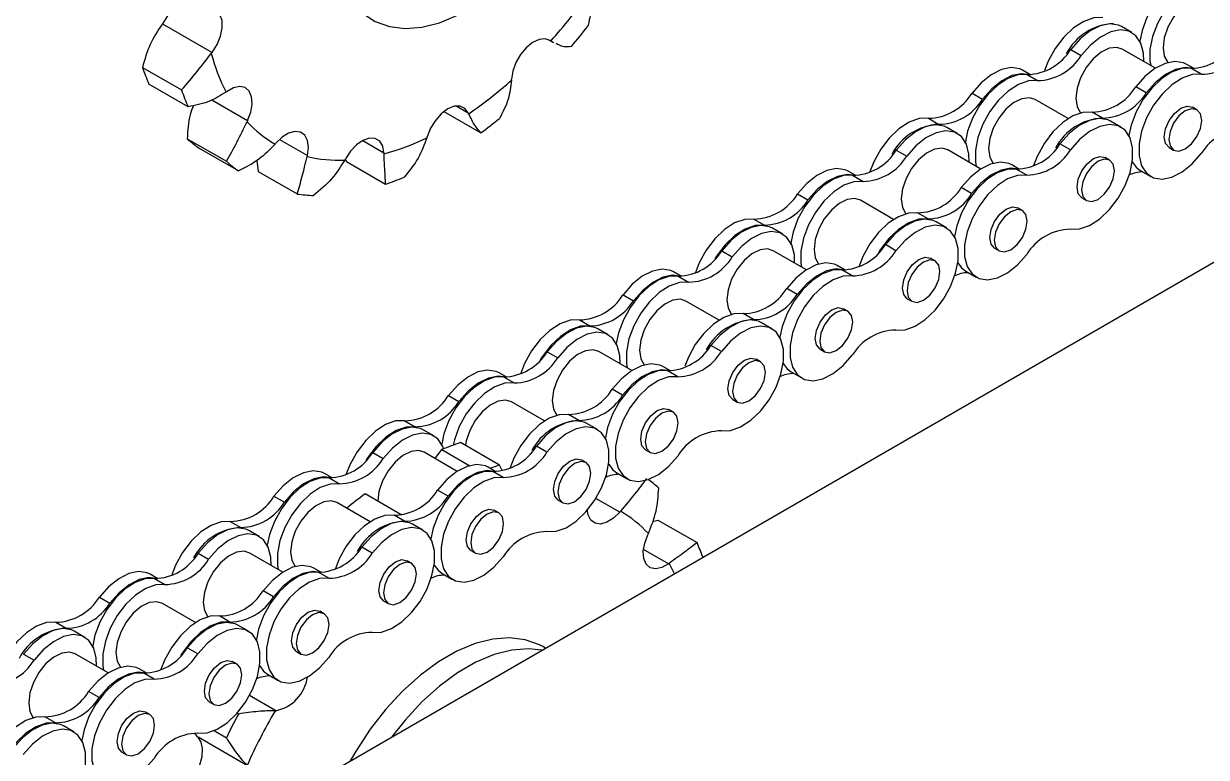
# Model space of a CAD drawing. Header units: metres. Extents: x 0 to 21025, y 0 to 14850.
# Drawn here: x 13553.5 to 13675.2, y 5076.7 to 5152.2 of the extents above; entities that cross this region are included whole.
import ezdxf

# ---------------------------------------------------------------- set-up
doc = ezdxf.new("R2010")
doc.units = ezdxf.units.M
doc.header["$LTSCALE"] = 25
doc.layers.add('SL4', color=4, linetype='Continuous')

msp = doc.modelspace()

# ---------------------------------------------------------------- linework, layer by layer
at = {"layer": 'SL4'}
for p, q in [((13253.258, 4883.619), (14190.156, 5424.48)), ((13567.79, 5152.176), (13572.888, 5149.233)), ((13667.54, 5151.27), (13666.466, 5151.891)), ((13607.434, 5150.57), (13608.013, 5150.236)), ((13607.541, 5150.526), (13607.682, 5150.444)), ((13607.995, 5150.283), (13607.744, 5150.402)), ((13661.261, 5149.547), (13662.336, 5148.927)), ((13669.967, 5147.606), (13666.56, 5149.573)), ((13565.729, 5147.688), (13569.75, 5145.367)), ((13657.103, 5146.927), (13656.303, 5147.389)), ((13673.947, 5147.572), (13673.148, 5148.033)), ((13674.69, 5146.979), (13673.615, 5147.6)), ((13656.771, 5146.955), (13657.845, 5146.335)), ((13570.413, 5143.646), (13566.392, 5145.967)), ((13651.098, 5145.046), (13652.173, 5144.425)), ((13669.018, 5145.069), (13667.943, 5145.69)), ((13572.847, 5144.351), (13576.549, 5142.214)), ((13598.019, 5143.72), (13599.259, 5143.005)), ((13660.987, 5142.422), (13657.58, 5144.389)), ((13674.24, 5143.336), (13673.775, 5143.605)), ((13596.746, 5143.147), (13600.55, 5140.951)), ((13646.608, 5142.454), (13647.683, 5141.833)), ((13664.528, 5142.477), (13663.453, 5143.098)), ((13649.58, 5140.902), (13648.505, 5141.522)), ((13666.425, 5141.546), (13665.35, 5142.166)), ((13570.338, 5140.352), (13574.359, 5138.031)), ((13579.82, 5140.284), (13582.693, 5138.626)), ((13588.392, 5140.163), (13590.58, 5138.9)), ((13575.606, 5137.035), (13571.585, 5139.356)), ((13643.3, 5139.179), (13644.375, 5138.559)), ((13652.007, 5137.238), (13648.6, 5139.204)), ((13661.22, 5139.203), (13660.145, 5139.823)), ((13671.376, 5139.451), (13671.842, 5139.182)), ((13577.486, 5138.125), (13577.631, 5136.988)), ((13586.6, 5138.269), (13586.727, 5138.002)), ((13586.727, 5138.002), (13590.748, 5135.681)), ((13655.987, 5137.203), (13655.187, 5137.665)), ((13665.26, 5138.152), (13664.794, 5138.421)), ((13577.631, 5136.988), (13581.652, 5134.667)), ((13639.142, 5136.559), (13638.343, 5137.021)), ((13638.81, 5136.587), (13639.885, 5135.967)), ((13656.73, 5136.611), (13655.655, 5137.231)), ((13668.41, 5137.097), (13669.485, 5136.476)), ((13651.057, 5134.701), (13649.982, 5135.322)), ((13633.138, 5134.677), (13634.213, 5134.057)), ((13643.027, 5132.053), (13639.62, 5134.02)), ((13662.396, 5134.266), (13662.862, 5133.998)), ((13646.567, 5132.109), (13645.492, 5132.729)), ((13656.28, 5132.968), (13655.814, 5133.237)), ((13628.648, 5132.085), (13629.722, 5131.465)), ((13648.464, 5131.178), (13647.389, 5131.798)), ((13631.619, 5130.533), (13630.545, 5131.154)), ((13643.259, 5128.834), (13642.184, 5129.455)), ((13653.416, 5129.082), (13653.881, 5128.813)), ((13625.34, 5128.811), (13626.415, 5128.19)), ((13634.046, 5126.869), (13630.639, 5128.836)), ((13647.3, 5127.784), (13646.834, 5128.052)), ((13621.182, 5126.191), (13620.382, 5126.652)), ((13638.026, 5126.835), (13637.227, 5127.296)), ((13638.769, 5126.242), (13637.694, 5126.863)), ((13650.45, 5126.728), (13651.525, 5126.108)), ((13620.85, 5126.219), (13621.924, 5125.598)), ((13615.177, 5124.309), (13616.252, 5123.689)), ((13633.097, 5124.333), (13632.022, 5124.953)), ((13625.066, 5121.685), (13621.659, 5123.652)), ((13638.319, 5122.599), (13637.854, 5122.868)), ((13644.436, 5123.898), (13644.901, 5123.629)), ((13610.687, 5121.717), (13611.762, 5121.096)), ((13628.607, 5121.741), (13627.532, 5122.361)), ((13613.659, 5120.165), (13612.584, 5120.786)), ((13630.504, 5120.809), (13629.429, 5121.43)), ((13607.379, 5118.442), (13608.454, 5117.822)), ((13616.086, 5116.501), (13612.679, 5118.468)), ((13625.299, 5118.466), (13624.224, 5119.087)), ((13635.455, 5118.714), (13635.921, 5118.445)), ((13620.066, 5116.466), (13619.266, 5116.928)), ((13629.339, 5117.415), (13628.873, 5117.684)), ((13603.221, 5115.822), (13602.422, 5116.284)), ((13602.889, 5115.85), (13603.964, 5115.23)), ((13620.809, 5115.874), (13619.734, 5116.494)), ((13632.489, 5116.36), (13633.564, 5115.739)), ((13615.136, 5113.964), (13614.061, 5114.585)), ((13597.217, 5113.941), (13598.292, 5113.32)), ((13607.106, 5111.317), (13603.699, 5113.283)), ((13626.475, 5113.53), (13626.941, 5113.261)), ((13610.646, 5111.372), (13609.571, 5111.993)), ((13620.359, 5112.231), (13619.893, 5112.5)), ((13592.727, 5111.349), (13593.801, 5110.728)), ((13612.543, 5110.441), (13611.468, 5111.061)), ((13595.698, 5109.797), (13594.624, 5110.417)), ((13595.849, 5107.446), (13596.53, 5108.378)), ((13596.53, 5108.378), (13599.402, 5106.72)), ((13602.461, 5106.771), (13598.44, 5109.092)), ((13607.338, 5108.098), (13606.263, 5108.718)), ((13617.495, 5108.345), (13617.96, 5108.077)), ((13589.419, 5108.074), (13590.494, 5107.454)), ((13598.125, 5106.132), (13594.718, 5108.099)), ((13611.379, 5107.047), (13610.913, 5107.316)), ((13585.261, 5105.454), (13584.461, 5105.915)), ((13602.105, 5106.098), (13601.306, 5106.56)), ((13602.848, 5105.506), (13601.773, 5106.126)), ((13602.73, 5106.21), (13602.461, 5106.771)), ((13614.529, 5105.991), (13615.604, 5105.371)), ((13584.929, 5105.482), (13586.003, 5104.861)), ((13579.256, 5103.572), (13580.331, 5102.952)), ((13592.43, 5101.632), (13588.637, 5103.822)), ((13597.176, 5103.596), (13596.101, 5104.216)), ((13589.145, 5100.948), (13585.738, 5102.915)), ((13608.515, 5103.161), (13608.98, 5102.892)), ((13614.834, 5101.935), (13612.389, 5103.346)), ((13574.766, 5100.98), (13575.841, 5100.36)), ((13592.686, 5101.004), (13591.611, 5101.624)), ((13602.398, 5101.863), (13601.933, 5102.132)), ((13618.221, 5100.989), (13618.775, 5101.127)), ((13618.775, 5101.127), (13622.796, 5098.806)), ((13577.738, 5099.428), (13576.663, 5100.049)), ((13594.583, 5100.072), (13593.508, 5100.693)), ((13571.458, 5097.706), (13572.533, 5097.085)), ((13580.165, 5095.764), (13576.758, 5097.731)), ((13589.378, 5097.729), (13588.303, 5098.35)), ((13599.534, 5097.977), (13600, 5097.708)), ((13619.853, 5096.605), (13617.284, 5098.088)), ((13584.145, 5095.73), (13583.345, 5096.191)), ((13593.418, 5096.679), (13592.952, 5096.947)), ((13567.3, 5095.085), (13566.501, 5095.547)), ((13566.968, 5095.114), (13568.043, 5094.493)), ((13584.888, 5095.137), (13583.813, 5095.758)), ((13596.568, 5095.623), (13597.643, 5095.003)), ((13579.215, 5093.228), (13578.14, 5093.848)), ((13561.296, 5093.204), (13562.37, 5092.583)), ((13571.185, 5090.58), (13567.778, 5092.547)), ((13590.554, 5092.793), (13591.02, 5092.524)), ((13574.725, 5090.636), (13573.65, 5091.256)), ((13584.438, 5091.494), (13583.972, 5091.763)), ((13556.806, 5090.612), (13557.88, 5089.991)), ((13576.622, 5089.704), (13575.547, 5090.325)), ((13559.777, 5089.06), (13558.703, 5089.68)), ((13571.417, 5087.361), (13570.342, 5087.981)), ((13581.574, 5087.609), (13582.039, 5087.34)), ((13607.192, 5087.941), (13606.914, 5088.101)), ((13553.498, 5087.337), (13554.573, 5086.717)), ((13562.204, 5085.396), (13558.797, 5087.362)), ((13575.458, 5086.31), (13574.992, 5086.579)), ((13566.184, 5085.361), (13565.385, 5085.823)), ((13566.927, 5084.769), (13565.852, 5085.389)), ((13578.608, 5085.255), (13579.683, 5084.634)), ((13561.255, 5082.859), (13560.18, 5083.48)), ((13579.452, 5081.508), (13576.739, 5083.075)), ((13572.594, 5082.425), (13573.059, 5082.156)), ((13556.765, 5080.267), (13555.69, 5080.888)), ((13566.477, 5081.126), (13566.012, 5081.395)), ((13575.606, 5081.173), (13575.464, 5081.254)), ((13558.662, 5079.336), (13557.587, 5079.956)), ((13571.395, 5078.833), (13571.142, 5079.177)), ((13573.102, 5079.463), (13574.359, 5078.737)), ((13576.549, 5075.838), (13571.45, 5078.781)), ((13563.613, 5077.24), (13564.079, 5076.972))]:
    msp.add_line(p, q, dxfattribs=at)
at = {"layer": 'SL4', "flags": 128}
for points in [[(13585.282, 5161.546), (13585.411, 5159.447), (13585.795, 5157.536), (13586.426, 5155.848), (13587.294, 5154.415), (13588.382, 5153.264), (13589.669, 5152.415), (13591.132, 5151.885), (13592.744, 5151.684), (13594.474, 5151.815), (13596.29, 5152.276), (13598.159, 5153.058), (13600.045, 5154.147), (13601.913, 5155.522), (13603.73, 5157.158), (13605.46, 5159.025), (13606.782, 5160.691)], [(13674.731, 5157.324), (13673.782, 5157.292), (13672.751, 5156.925), (13671.703, 5156.245), (13670.705, 5155.294), (13669.819, 5154.133), (13669.1, 5152.835), (13668.594, 5151.481), (13668.362, 5150.399)], [(13675.806, 5156.703), (13674.856, 5156.672), (13673.826, 5156.304), (13672.778, 5155.624), (13671.78, 5154.674), (13670.893, 5153.513), (13670.175, 5152.215), (13669.669, 5150.861), (13669.408, 5149.536), (13669.408, 5148.324), (13669.482, 5147.886)], [(13675.541, 5154.757), (13674.961, 5154.936), (13674.184, 5154.839), (13673.352, 5154.431), (13672.538, 5153.747), (13671.815, 5152.848), (13671.247, 5151.813), (13670.885, 5150.736), (13670.761, 5149.711)], [(13568.549, 5153.536), (13568.298, 5152.978), (13567.79, 5152.176)], [(13572.888, 5149.233), (13573.396, 5150.035), (13573.754, 5150.898), (13573.932, 5151.749), (13573.913, 5152.514), (13573.701, 5153.128), (13573.312, 5153.537), (13572.781, 5153.706), (13572.154, 5153.621)], [(13664.569, 5152.822), (13663.619, 5152.791), (13662.588, 5152.423), (13661.541, 5151.743), (13660.542, 5150.792), (13659.656, 5149.632), (13658.937, 5148.333), (13658.551, 5147.363)], [(13666.466, 5151.891), (13666.173, 5152.029), (13665.287, 5152.166), (13664.289, 5151.964), (13663.241, 5151.435), (13662.21, 5150.612), (13661.261, 5149.547)], [(13668.761, 5148.302), (13668.734, 5149.147), (13668.473, 5150.17), (13667.967, 5150.94), (13667.248, 5151.408), (13666.362, 5151.546), (13665.363, 5151.344), (13664.316, 5150.815), (13663.285, 5149.992), (13662.336, 5148.927)], [(13607.682, 5150.444), (13607.16, 5150.632), (13606.538, 5150.566), (13605.869, 5150.251), (13605.211, 5149.716), (13604.62, 5149.005), (13604.147, 5148.181), (13603.834, 5147.313), (13603.706, 5146.478)], [(13666.56, 5149.573), (13665.981, 5149.752), (13665.204, 5149.655), (13664.371, 5149.247), (13663.558, 5148.563), (13662.835, 5147.663), (13662.267, 5146.629), (13661.905, 5145.552), (13661.78, 5144.527)], [(13670.761, 5149.711), (13670.885, 5148.83), (13671.23, 5148.19)], [(13656.303, 5147.389), (13656.011, 5147.527), (13655.124, 5147.665), (13654.126, 5147.463), (13653.079, 5146.933), (13652.048, 5146.111), (13651.098, 5145.046)], [(13673.615, 5147.6), (13672.666, 5147.568), (13671.635, 5147.201), (13670.587, 5146.52), (13669.589, 5145.57), (13668.703, 5144.409), (13667.984, 5143.111), (13667.478, 5141.757), (13667.247, 5140.675)], [(13673.148, 5148.033), (13672.855, 5148.171), (13671.969, 5148.309), (13670.971, 5148.107), (13669.923, 5147.578), (13668.892, 5146.755), (13667.943, 5145.69)], [(13673.865, 5147.574), (13673.044, 5147.688), (13672.046, 5147.486), (13670.998, 5146.957), (13669.967, 5146.134), (13669.018, 5145.069)], [(13656.771, 5146.955), (13655.821, 5146.924), (13654.79, 5146.556), (13653.743, 5145.876), (13652.744, 5144.926), (13651.858, 5143.765), (13651.139, 5142.467), (13650.634, 5141.113), (13650.379, 5139.851)], [(13657.845, 5146.335), (13656.896, 5146.303), (13655.865, 5145.936), (13654.818, 5145.256), (13653.819, 5144.305), (13652.933, 5143.144), (13652.214, 5141.846), (13651.708, 5140.492), (13651.447, 5139.167), (13651.447, 5137.955), (13651.521, 5137.518)], [(13657.021, 5146.93), (13656.199, 5147.044), (13655.201, 5146.842), (13654.153, 5146.313), (13653.122, 5145.49), (13652.173, 5144.425)], [(13674.69, 5146.979), (13673.741, 5146.948), (13672.71, 5146.58), (13671.662, 5145.9), (13670.664, 5144.949), (13669.778, 5143.789), (13669.059, 5142.49), (13668.553, 5141.136), (13668.292, 5139.812), (13668.292, 5138.6), (13668.553, 5137.576), (13669.059, 5136.806), (13669.778, 5136.338), (13670.664, 5136.2), (13671.662, 5136.403), (13672.71, 5136.932), (13673.741, 5137.754), (13674.69, 5138.819)], [(13576.549, 5142.214), (13576.875, 5143.081), (13577.017, 5143.921), (13576.962, 5144.663), (13576.715, 5145.242), (13576.297, 5145.609), (13575.745, 5145.731), (13575.105, 5145.6), (13574.433, 5145.224)], [(13599.259, 5143.005), (13598.913, 5143.471), (13598.415, 5143.704), (13597.808, 5143.686), (13597.143, 5143.416), (13596.478, 5142.918), (13595.871, 5142.236), (13595.373, 5141.427), (13595.028, 5140.562)], [(13657.58, 5144.389), (13657, 5144.568), (13656.223, 5144.471), (13655.391, 5144.063), (13654.577, 5143.378), (13653.854, 5142.479), (13653.287, 5141.445), (13652.925, 5140.367), (13652.8, 5139.342)], [(13661.78, 5144.527), (13661.905, 5143.645), (13662.25, 5143.005)], [(13670.88, 5140.549), (13671.009, 5141.373), (13671.376, 5142.22), (13671.926, 5142.963), (13672.576, 5143.486), (13673.225, 5143.712), (13673.775, 5143.605)], [(13646.608, 5142.454), (13645.659, 5142.422), (13644.628, 5142.055), (13643.58, 5141.374), (13642.582, 5140.424), (13641.695, 5139.263), (13640.977, 5137.965), (13640.551, 5136.873)], [(13663.453, 5143.098), (13662.503, 5143.066), (13661.472, 5142.699), (13660.425, 5142.019), (13659.427, 5141.068), (13658.54, 5139.907), (13657.822, 5138.609), (13657.395, 5137.517)], [(13665.35, 5142.166), (13665.058, 5142.305), (13664.171, 5142.442), (13663.173, 5142.24), (13662.125, 5141.711), (13661.094, 5140.888), (13660.145, 5139.823)], [(13671.345, 5140.28), (13671.474, 5139.605), (13671.842, 5139.182), (13672.392, 5139.075), (13673.041, 5139.301), (13673.69, 5139.824), (13674.24, 5140.566), (13674.608, 5141.414), (13674.737, 5142.238), (13674.608, 5142.913), (13674.24, 5143.336), (13673.69, 5143.443), (13673.041, 5143.217), (13672.392, 5142.694), (13671.842, 5141.952), (13671.474, 5141.104), (13671.345, 5140.28)], [(13582.693, 5138.626), (13582.799, 5139.453), (13582.707, 5140.169), (13582.427, 5140.712), (13581.981, 5141.035), (13581.408, 5141.111), (13580.758, 5140.932), (13580.087, 5140.515), (13579.452, 5139.895)], [(13648.505, 5141.522), (13648.213, 5141.661), (13647.326, 5141.798), (13646.328, 5141.596), (13645.281, 5141.067), (13644.25, 5140.244), (13643.3, 5139.179)], [(13650.8, 5137.934), (13650.773, 5138.778), (13650.512, 5139.802), (13650.006, 5140.572), (13649.288, 5141.04), (13648.401, 5141.178), (13647.403, 5140.975), (13646.355, 5140.446), (13645.324, 5139.623), (13644.375, 5138.559)], [(13661.22, 5131.043), (13662.169, 5131.074), (13663.2, 5131.442), (13664.248, 5132.122), (13665.246, 5133.073), (13666.132, 5134.234), (13666.851, 5135.532), (13667.357, 5136.886), (13667.618, 5138.21), (13667.618, 5139.422), (13667.357, 5140.446), (13666.851, 5141.216), (13666.132, 5141.684), (13665.246, 5141.822), (13664.248, 5141.619), (13663.2, 5141.09), (13662.169, 5140.268), (13661.22, 5139.203)], [(13590.58, 5138.9), (13590.452, 5139.588), (13590.139, 5140.094), (13589.666, 5140.373), (13589.075, 5140.401), (13588.417, 5140.176), (13587.748, 5139.718), (13587.126, 5139.066), (13586.604, 5138.276)], [(13671.376, 5139.451), (13671.376, 5139.451), (13671.009, 5139.874), (13670.88, 5140.549)], [(13648.6, 5139.204), (13648.02, 5139.383), (13647.243, 5139.287), (13646.411, 5138.878), (13645.597, 5138.194), (13644.874, 5137.295), (13644.307, 5136.261), (13643.944, 5135.183), (13643.82, 5134.158)], [(13652.8, 5139.342), (13652.925, 5138.461), (13653.27, 5137.821)], [(13655.187, 5137.665), (13654.895, 5137.803), (13654.009, 5137.94), (13653.01, 5137.738), (13651.963, 5137.209), (13650.932, 5136.386), (13649.982, 5135.322)], [(13661.899, 5135.365), (13662.028, 5136.189), (13662.396, 5137.036), (13662.946, 5137.778), (13663.595, 5138.302), (13664.244, 5138.528), (13664.794, 5138.421)], [(13662.365, 5135.096), (13662.494, 5134.421), (13662.862, 5133.998), (13663.412, 5133.891), (13664.061, 5134.116), (13664.71, 5134.64), (13665.26, 5135.382), (13665.628, 5136.23), (13665.757, 5137.054), (13665.628, 5137.729), (13665.26, 5138.152), (13664.71, 5138.259), (13664.061, 5138.033), (13663.412, 5137.51), (13662.862, 5136.767), (13662.494, 5135.92), (13662.365, 5135.096)], [(13667.588, 5137.968), (13667.984, 5137.427), (13668.41, 5137.097)], [(13638.81, 5136.587), (13637.861, 5136.556), (13636.83, 5136.188), (13635.782, 5135.508), (13634.784, 5134.557), (13633.898, 5133.396), (13633.179, 5132.098), (13632.673, 5130.744), (13632.419, 5129.482)], [(13638.343, 5137.021), (13638.05, 5137.159), (13637.164, 5137.296), (13636.166, 5137.094), (13635.118, 5136.565), (13634.087, 5135.742), (13633.138, 5134.677)], [(13639.06, 5136.562), (13638.239, 5136.676), (13637.24, 5136.474), (13636.193, 5135.945), (13635.162, 5135.122), (13634.213, 5134.057)], [(13655.655, 5137.231), (13654.705, 5137.2), (13653.674, 5136.832), (13652.627, 5136.152), (13651.629, 5135.201), (13650.742, 5134.041), (13650.024, 5132.742), (13649.518, 5131.388), (13649.286, 5130.306)], [(13656.73, 5136.611), (13655.78, 5136.579), (13654.749, 5136.212), (13653.702, 5135.531), (13652.703, 5134.581), (13651.817, 5133.42), (13651.098, 5132.122), (13650.593, 5130.768), (13650.331, 5129.443), (13650.331, 5128.231), (13650.593, 5127.208), (13651.098, 5126.438), (13651.817, 5125.969), (13652.703, 5125.832), (13653.702, 5126.034), (13654.749, 5126.563), (13655.78, 5127.386), (13656.73, 5128.451)], [(13655.905, 5137.206), (13655.083, 5137.32), (13654.085, 5137.118), (13653.038, 5136.589), (13652.007, 5135.766), (13651.057, 5134.701)], [(13639.885, 5135.967), (13638.935, 5135.935), (13637.905, 5135.568), (13636.857, 5134.887), (13635.859, 5133.937), (13634.972, 5132.776), (13634.254, 5131.478), (13633.748, 5130.124), (13633.487, 5128.799), (13633.487, 5127.587), (13633.561, 5127.149)], [(13662.396, 5134.266), (13662.396, 5134.266), (13662.028, 5134.69), (13661.899, 5135.365)], [(13639.62, 5134.02), (13639.04, 5134.199), (13638.263, 5134.103), (13637.431, 5133.694), (13636.617, 5133.01), (13635.894, 5132.111), (13635.326, 5131.076), (13634.964, 5129.999), (13634.84, 5128.974)], [(13643.82, 5134.158), (13643.944, 5133.277), (13644.29, 5132.637)], [(13645.492, 5132.729), (13644.543, 5132.698), (13643.512, 5132.331), (13642.464, 5131.65), (13641.466, 5130.7), (13640.58, 5129.539), (13639.861, 5128.241), (13639.435, 5127.149)], [(13652.919, 5130.18), (13653.048, 5131.004), (13653.416, 5131.852), (13653.966, 5132.594), (13654.615, 5133.118), (13655.264, 5133.343), (13655.814, 5133.237)], [(13653.385, 5129.912), (13653.514, 5129.237), (13653.881, 5128.813), (13654.432, 5128.707), (13655.081, 5128.932), (13655.73, 5129.456), (13656.28, 5130.198), (13656.648, 5131.046), (13656.777, 5131.87), (13656.648, 5132.545), (13656.28, 5132.968), (13655.73, 5133.075), (13655.081, 5132.849), (13654.432, 5132.325), (13653.881, 5131.583), (13653.514, 5130.736), (13653.385, 5129.912)], [(13628.648, 5132.085), (13627.698, 5132.054), (13626.667, 5131.686), (13625.62, 5131.006), (13624.621, 5130.056), (13623.735, 5128.895), (13623.016, 5127.597), (13622.59, 5126.505)], [(13629.722, 5131.465), (13628.773, 5131.433), (13627.742, 5131.066), (13626.694, 5130.386), (13625.696, 5129.435), (13624.81, 5128.274), (13624.622, 5127.976)], [(13630.545, 5131.154), (13630.252, 5131.292), (13629.366, 5131.43), (13628.368, 5131.227), (13627.32, 5130.698), (13626.289, 5129.876), (13625.34, 5128.811)], [(13646.567, 5132.109), (13645.618, 5132.078), (13644.587, 5131.71), (13643.539, 5131.03), (13642.541, 5130.079), (13641.654, 5128.918), (13641.467, 5128.62)], [(13647.389, 5131.798), (13647.097, 5131.936), (13646.211, 5132.074), (13645.212, 5131.872), (13644.165, 5131.342), (13643.134, 5130.52), (13642.184, 5129.455)], [(13643.259, 5120.675), (13644.209, 5120.706), (13645.24, 5121.073), (13646.287, 5121.754), (13647.285, 5122.704), (13648.172, 5123.865), (13648.89, 5125.163), (13649.396, 5126.517), (13649.657, 5127.842), (13649.657, 5129.054), (13649.396, 5130.077), (13648.89, 5130.847), (13648.172, 5131.316), (13647.285, 5131.453), (13646.287, 5131.251), (13645.24, 5130.722), (13644.209, 5129.899), (13643.259, 5128.834)], [(13632.84, 5127.566), (13632.813, 5128.41), (13632.552, 5129.433), (13632.046, 5130.203), (13631.327, 5130.672), (13630.441, 5130.809), (13629.442, 5130.607), (13628.395, 5130.078), (13627.364, 5129.255), (13626.415, 5128.19)], [(13653.416, 5129.082), (13653.416, 5129.082), (13653.048, 5129.505), (13652.919, 5130.18)], [(13630.639, 5128.836), (13630.06, 5129.015), (13629.283, 5128.919), (13628.45, 5128.51), (13627.637, 5127.826), (13626.914, 5126.927), (13626.346, 5125.892), (13625.984, 5124.815), (13625.859, 5123.79)], [(13634.84, 5128.974), (13634.964, 5128.093), (13635.309, 5127.453)], [(13643.939, 5124.996), (13644.068, 5125.82), (13644.436, 5126.668), (13644.986, 5127.41), (13645.635, 5127.934), (13646.284, 5128.159), (13646.834, 5128.052)], [(13644.404, 5124.727), (13644.533, 5124.052), (13644.901, 5123.629), (13645.451, 5123.522), (13646.1, 5123.748), (13646.749, 5124.272), (13647.3, 5125.014), (13647.667, 5125.862), (13647.796, 5126.686), (13647.667, 5127.36), (13647.3, 5127.784), (13646.749, 5127.891), (13646.1, 5127.665), (13645.451, 5127.141), (13644.901, 5126.399), (13644.533, 5125.551), (13644.404, 5124.727)], [(13620.382, 5126.652), (13620.09, 5126.79), (13619.203, 5126.928), (13618.205, 5126.726), (13617.158, 5126.197), (13616.127, 5125.374), (13615.177, 5124.309)], [(13637.694, 5126.863), (13636.745, 5126.831), (13635.714, 5126.464), (13634.666, 5125.784), (13633.668, 5124.833), (13632.782, 5123.672), (13632.063, 5122.374), (13631.557, 5121.02), (13631.326, 5119.938)], [(13637.227, 5127.296), (13636.934, 5127.435), (13636.048, 5127.572), (13635.05, 5127.37), (13634.002, 5126.841), (13632.971, 5126.018), (13632.022, 5124.953)], [(13637.944, 5126.837), (13637.123, 5126.952), (13636.125, 5126.749), (13635.077, 5126.22), (13634.046, 5125.398), (13633.097, 5124.333)], [(13649.628, 5127.599), (13650.024, 5127.058), (13650.45, 5126.728)], [(13620.85, 5126.219), (13619.9, 5126.187), (13618.869, 5125.82), (13617.822, 5125.139), (13616.823, 5124.189), (13615.937, 5123.028), (13615.218, 5121.73), (13614.713, 5120.376), (13614.481, 5119.294)], [(13621.924, 5125.598), (13620.975, 5125.567), (13619.944, 5125.199), (13618.896, 5124.519), (13617.898, 5123.568), (13617.012, 5122.408), (13616.293, 5121.109), (13615.787, 5119.755), (13615.526, 5118.431), (13615.526, 5117.219), (13615.6, 5116.781)], [(13621.1, 5126.193), (13620.278, 5126.307), (13619.28, 5126.105), (13618.232, 5125.576), (13617.201, 5124.753), (13616.252, 5123.689)], [(13638.769, 5126.242), (13637.82, 5126.211), (13636.789, 5125.843), (13635.741, 5125.163), (13634.743, 5124.213), (13633.857, 5123.052), (13633.138, 5121.754), (13632.632, 5120.4), (13632.371, 5119.075), (13632.371, 5117.863), (13632.632, 5116.84), (13633.138, 5116.07), (13633.857, 5115.601), (13634.743, 5115.464), (13635.741, 5115.666), (13636.789, 5116.195), (13637.82, 5117.018), (13638.769, 5118.082)], [(13644.436, 5123.898), (13644.436, 5123.898), (13644.068, 5124.321), (13643.939, 5124.996)], [(13621.659, 5123.652), (13621.079, 5123.831), (13620.302, 5123.734), (13619.47, 5123.326), (13618.656, 5122.642), (13617.933, 5121.742), (13617.366, 5120.708), (13617.004, 5119.631), (13616.879, 5118.606)], [(13625.859, 5123.79), (13625.984, 5122.909), (13626.329, 5122.269)], [(13634.959, 5119.812), (13635.088, 5120.636), (13635.455, 5121.484), (13636.005, 5122.226), (13636.654, 5122.75), (13637.304, 5122.975), (13637.854, 5122.868)], [(13610.687, 5121.717), (13609.738, 5121.686), (13608.707, 5121.318), (13607.659, 5120.638), (13606.661, 5119.687), (13605.774, 5118.526), (13605.056, 5117.228), (13604.63, 5116.136)], [(13627.532, 5122.361), (13626.582, 5122.33), (13625.551, 5121.962), (13624.504, 5121.282), (13623.506, 5120.331), (13622.619, 5119.171), (13621.901, 5117.872), (13621.533, 5116.958)], [(13629.429, 5121.43), (13629.137, 5121.568), (13628.25, 5121.705), (13627.252, 5121.503), (13626.204, 5120.974), (13625.173, 5120.151), (13624.224, 5119.087)], [(13635.424, 5119.543), (13635.553, 5118.868), (13635.921, 5118.445), (13636.471, 5118.338), (13637.12, 5118.564), (13637.769, 5119.088), (13638.319, 5119.83), (13638.687, 5120.677), (13638.816, 5121.501), (13638.687, 5122.176), (13638.319, 5122.599), (13637.769, 5122.706), (13637.12, 5122.481), (13636.471, 5121.957), (13635.921, 5121.215), (13635.553, 5120.367), (13635.424, 5119.543)], [(13611.762, 5121.096), (13610.812, 5121.065), (13609.782, 5120.698), (13608.734, 5120.017), (13607.736, 5119.067), (13606.849, 5117.906), (13606.662, 5117.608)], [(13612.584, 5120.786), (13612.292, 5120.924), (13611.405, 5121.061), (13610.407, 5120.859), (13609.36, 5120.33), (13608.329, 5119.507), (13607.379, 5118.442)], [(13614.879, 5117.197), (13614.852, 5118.042), (13614.591, 5119.065), (13614.085, 5119.835), (13613.367, 5120.303), (13612.48, 5120.441), (13611.482, 5120.239), (13610.434, 5119.709), (13609.403, 5118.887), (13608.454, 5117.822)], [(13625.299, 5110.306), (13626.248, 5110.338), (13627.279, 5110.705), (13628.327, 5111.385), (13629.325, 5112.336), (13630.211, 5113.497), (13630.93, 5114.795), (13631.436, 5116.149), (13631.697, 5117.474), (13631.697, 5118.686), (13631.436, 5119.709), (13630.93, 5120.479), (13630.211, 5120.947), (13629.325, 5121.085), (13628.327, 5120.883), (13627.279, 5120.354), (13626.248, 5119.531), (13625.299, 5118.466)], [(13635.455, 5118.714), (13635.455, 5118.714), (13635.088, 5119.137), (13634.959, 5119.812)], [(13612.679, 5118.468), (13612.099, 5118.647), (13611.322, 5118.55), (13610.49, 5118.142), (13609.676, 5117.457), (13608.953, 5116.558), (13608.386, 5115.524), (13608.023, 5114.446), (13607.899, 5113.422)], [(13616.879, 5118.606), (13617.004, 5117.724), (13617.349, 5117.084)], [(13619.266, 5116.928), (13618.974, 5117.066), (13618.088, 5117.204), (13617.089, 5117.002), (13616.042, 5116.472), (13615.011, 5115.65), (13614.061, 5114.585)], [(13625.978, 5114.628), (13626.107, 5115.452), (13626.475, 5116.299), (13627.025, 5117.042), (13627.674, 5117.565), (13628.323, 5117.791), (13628.873, 5117.684)], [(13626.444, 5114.359), (13626.573, 5113.684), (13626.941, 5113.261), (13627.491, 5113.154), (13628.14, 5113.38), (13628.789, 5113.903), (13629.339, 5114.646), (13629.707, 5115.493), (13629.836, 5116.317), (13629.707, 5116.992), (13629.339, 5117.415), (13628.789, 5117.522), (13628.14, 5117.297), (13627.491, 5116.773), (13626.941, 5116.031), (13626.573, 5115.183), (13626.444, 5114.359)], [(13631.667, 5117.231), (13632.063, 5116.69), (13632.489, 5116.36)], [(13602.889, 5115.85), (13601.94, 5115.819), (13600.909, 5115.451), (13599.861, 5114.771), (13598.863, 5113.821), (13597.977, 5112.66), (13597.258, 5111.361), (13596.752, 5110.007), (13596.52, 5108.925)], [(13602.422, 5116.284), (13602.129, 5116.422), (13601.243, 5116.56), (13600.245, 5116.357), (13599.197, 5115.828), (13598.166, 5115.005), (13597.217, 5113.941)], [(13603.139, 5115.825), (13602.318, 5115.939), (13601.319, 5115.737), (13600.272, 5115.208), (13599.241, 5114.385), (13598.292, 5113.32)], [(13619.734, 5116.494), (13618.784, 5116.463), (13617.753, 5116.096), (13616.706, 5115.415), (13615.708, 5114.465), (13614.821, 5113.304), (13614.103, 5112.006), (13613.597, 5110.652), (13613.365, 5109.569)], [(13620.809, 5115.874), (13619.859, 5115.842), (13618.828, 5115.475), (13617.781, 5114.795), (13616.782, 5113.844), (13615.896, 5112.683), (13615.177, 5111.385), (13614.672, 5110.031), (13614.41, 5108.706), (13614.41, 5107.494), (13614.672, 5106.471), (13615.177, 5105.701), (13615.896, 5105.233), (13616.782, 5105.095), (13617.781, 5105.297), (13618.828, 5105.827), (13619.859, 5106.649), (13620.809, 5107.714)], [(13619.984, 5116.469), (13619.162, 5116.583), (13618.164, 5116.381), (13617.117, 5115.852), (13616.086, 5115.029), (13615.136, 5113.964)], [(13603.964, 5115.23), (13603.014, 5115.198), (13601.984, 5114.831), (13600.936, 5114.151), (13599.938, 5113.2), (13599.051, 5112.039), (13598.333, 5110.741), (13597.827, 5109.387), (13597.688, 5108.83)], [(13626.475, 5113.53), (13626.475, 5113.53), (13626.107, 5113.953), (13625.978, 5114.628)], [(13603.699, 5113.283), (13603.119, 5113.462), (13602.342, 5113.366), (13601.51, 5112.957), (13600.696, 5112.273), (13599.973, 5111.374), (13599.405, 5110.34), (13599.043, 5109.262), (13598.957, 5108.793)], [(13607.899, 5113.422), (13608.023, 5112.54), (13608.369, 5111.9)], [(13609.571, 5111.993), (13608.622, 5111.961), (13607.591, 5111.594), (13606.543, 5110.913), (13605.545, 5109.963), (13604.659, 5108.802), (13603.94, 5107.504), (13603.514, 5106.412)], [(13616.998, 5109.444), (13617.127, 5110.268), (13617.495, 5111.115), (13618.045, 5111.857), (13618.694, 5112.381), (13619.343, 5112.607), (13619.893, 5112.5)], [(13617.464, 5109.175), (13617.593, 5108.5), (13617.96, 5108.077), (13618.511, 5107.97), (13619.16, 5108.195), (13619.809, 5108.719), (13620.359, 5109.461), (13620.727, 5110.309), (13620.856, 5111.133), (13620.727, 5111.808), (13620.359, 5112.231), (13619.809, 5112.338), (13619.16, 5112.112), (13618.511, 5111.589), (13617.96, 5110.846), (13617.593, 5109.999), (13617.464, 5109.175)], [(13592.727, 5111.349), (13591.777, 5111.317), (13590.746, 5110.95), (13589.699, 5110.269), (13588.7, 5109.319), (13587.814, 5108.158), (13587.095, 5106.86), (13586.669, 5105.768)], [(13593.801, 5110.728), (13592.852, 5110.697), (13591.821, 5110.329), (13590.773, 5109.649), (13589.775, 5108.698), (13588.889, 5107.538), (13588.701, 5107.239)], [(13594.624, 5110.417), (13594.331, 5110.555), (13593.445, 5110.693), (13592.447, 5110.491), (13591.399, 5109.962), (13590.368, 5109.139), (13589.419, 5108.074)], [(13611.468, 5111.061), (13611.176, 5111.2), (13610.29, 5111.337), (13609.291, 5111.135), (13608.244, 5110.606), (13607.213, 5109.783), (13606.263, 5108.718)], [(13607.338, 5099.938), (13608.288, 5099.969), (13609.319, 5100.337), (13610.366, 5101.017), (13611.364, 5101.968), (13612.251, 5103.128), (13612.969, 5104.427), (13613.475, 5105.781), (13613.736, 5107.105), (13613.736, 5108.317), (13613.475, 5109.341), (13612.969, 5110.111), (13612.251, 5110.579), (13611.364, 5110.717), (13610.366, 5110.514), (13609.319, 5109.985), (13608.288, 5109.162), (13607.338, 5108.098)], [(13596.721, 5108.457), (13596.631, 5108.696), (13596.125, 5109.466), (13595.406, 5109.935), (13594.52, 5110.072), (13593.521, 5109.87), (13592.474, 5109.341), (13591.443, 5108.518), (13590.494, 5107.454)], [(13594.718, 5108.099), (13594.139, 5108.278), (13593.362, 5108.182), (13592.529, 5107.773), (13591.716, 5107.089), (13590.993, 5106.19), (13590.425, 5105.156), (13590.063, 5104.078), (13589.938, 5103.053)], [(13617.495, 5108.345), (13617.495, 5108.346), (13617.127, 5108.769), (13616.998, 5109.444)], [(13608.018, 5104.259), (13608.147, 5105.083), (13608.514, 5105.931), (13609.065, 5106.673), (13609.714, 5107.197), (13610.363, 5107.423), (13610.913, 5107.316)], [(13608.483, 5103.991), (13608.612, 5103.316), (13608.98, 5102.893), (13609.53, 5102.786), (13610.179, 5103.011), (13610.828, 5103.535), (13611.379, 5104.277), (13611.746, 5105.125), (13611.875, 5105.949), (13611.746, 5106.624), (13611.379, 5107.047), (13610.828, 5107.154), (13610.179, 5106.928), (13609.53, 5106.404), (13608.98, 5105.662), (13608.612, 5104.815), (13608.483, 5103.991)], [(13584.461, 5105.915), (13584.169, 5106.054), (13583.282, 5106.191), (13582.284, 5105.989), (13581.237, 5105.46), (13580.206, 5104.637), (13579.256, 5103.572)], [(13601.773, 5106.126), (13600.824, 5106.095), (13599.793, 5105.727), (13598.745, 5105.047), (13597.747, 5104.096), (13596.861, 5102.935), (13596.142, 5101.637), (13595.636, 5100.283), (13595.405, 5099.201)], [(13601.306, 5106.56), (13601.013, 5106.698), (13600.127, 5106.835), (13599.129, 5106.633), (13598.081, 5106.104), (13597.05, 5105.281), (13596.101, 5104.216)], [(13602.023, 5106.101), (13601.202, 5106.215), (13600.204, 5106.013), (13599.156, 5105.484), (13598.125, 5104.661), (13597.176, 5103.596)], [(13613.707, 5106.863), (13614.103, 5106.322), (13614.529, 5105.991)], [(13584.929, 5105.482), (13583.979, 5105.45), (13582.948, 5105.083), (13581.901, 5104.403), (13580.902, 5103.452), (13580.016, 5102.291), (13579.297, 5100.993), (13578.792, 5099.639), (13578.56, 5098.557)], [(13586.003, 5104.861), (13585.054, 5104.83), (13584.023, 5104.463), (13582.975, 5103.782), (13581.977, 5102.832), (13581.091, 5101.671), (13580.372, 5100.373), (13579.866, 5099.019), (13579.605, 5097.694), (13579.605, 5096.482), (13579.679, 5096.044)], [(13585.179, 5105.456), (13584.357, 5105.571), (13583.359, 5105.369), (13582.311, 5104.839), (13581.28, 5104.017), (13580.331, 5102.952)], [(13602.848, 5105.506), (13601.899, 5105.474), (13600.868, 5105.107), (13599.82, 5104.426), (13598.822, 5103.476), (13597.936, 5102.315), (13597.217, 5101.017), (13596.711, 5099.663), (13596.45, 5098.338), (13596.45, 5097.126), (13596.711, 5096.103), (13597.217, 5095.333), (13597.936, 5094.864), (13598.822, 5094.727), (13599.82, 5094.929), (13600.868, 5095.458), (13601.899, 5096.281), (13602.848, 5097.346)], [(13608.515, 5103.161), (13608.514, 5103.161), (13608.147, 5103.584), (13608.018, 5104.259)], [(13585.738, 5102.915), (13585.158, 5103.094), (13584.381, 5102.998), (13583.549, 5102.589), (13582.735, 5101.905), (13582.012, 5101.006), (13581.445, 5099.971), (13581.083, 5098.894), (13580.958, 5097.869)], [(13599.037, 5099.075), (13599.167, 5099.899), (13599.534, 5100.747), (13600.084, 5101.489), (13600.733, 5102.013), (13601.383, 5102.238), (13601.933, 5102.132)], [(13614.834, 5101.935), (13614.199, 5101.314), (13613.528, 5100.897), (13612.878, 5100.719), (13612.305, 5100.794), (13611.859, 5101.118), (13611.579, 5101.661), (13611.49, 5102.215)], [(13574.766, 5100.98), (13573.817, 5100.949), (13572.786, 5100.581), (13571.738, 5099.901), (13570.74, 5098.951), (13569.853, 5097.79), (13569.135, 5096.491), (13568.709, 5095.4)], [(13591.611, 5101.624), (13590.661, 5101.593), (13589.63, 5101.225), (13588.583, 5100.545), (13587.585, 5099.595), (13586.698, 5098.434), (13585.98, 5097.136), (13585.553, 5096.044)], [(13593.508, 5100.693), (13593.216, 5100.831), (13592.329, 5100.969), (13591.331, 5100.766), (13590.283, 5100.237), (13589.252, 5099.415), (13588.303, 5098.35)], [(13599.503, 5098.806), (13599.632, 5098.131), (13600, 5097.708), (13600.55, 5097.601), (13601.199, 5097.827), (13601.848, 5098.351), (13602.398, 5099.093), (13602.766, 5099.941), (13602.895, 5100.765), (13602.766, 5101.44), (13602.398, 5101.863), (13601.848, 5101.97), (13601.199, 5101.744), (13600.55, 5101.22), (13600, 5100.478), (13599.632, 5099.63), (13599.503, 5098.806)], [(13576.663, 5100.049), (13576.371, 5100.187), (13575.484, 5100.324), (13574.486, 5100.122), (13573.439, 5099.593), (13572.408, 5098.77), (13571.458, 5097.706)], [(13589.378, 5089.569), (13590.327, 5089.601), (13591.358, 5089.968), (13592.406, 5090.649), (13593.404, 5091.599), (13594.29, 5092.76), (13595.009, 5094.058), (13595.515, 5095.412), (13595.776, 5096.737), (13595.776, 5097.949), (13595.515, 5098.972), (13595.009, 5099.742), (13594.29, 5100.211), (13593.404, 5100.348), (13592.406, 5100.146), (13591.358, 5099.617), (13590.327, 5098.794), (13589.378, 5097.729)], [(13578.958, 5096.461), (13578.931, 5097.305), (13578.67, 5098.328), (13578.164, 5099.098), (13577.446, 5099.567), (13576.559, 5099.704), (13575.561, 5099.502), (13574.513, 5098.973), (13573.482, 5098.15), (13572.533, 5097.085)], [(13599.534, 5097.977), (13599.534, 5097.977), (13599.167, 5098.4), (13599.037, 5099.075)], [(13619.853, 5096.605), (13619.181, 5096.23), (13618.541, 5096.098), (13617.989, 5096.221), (13617.571, 5096.587), (13617.324, 5097.167), (13617.269, 5097.908), (13617.411, 5098.749), (13617.737, 5099.615)], [(13576.758, 5097.731), (13576.178, 5097.91), (13575.401, 5097.813), (13574.569, 5097.405), (13573.755, 5096.721), (13573.032, 5095.821), (13572.465, 5094.787), (13572.102, 5093.71), (13571.978, 5092.685)], [(13580.958, 5097.869), (13581.083, 5096.988), (13581.428, 5096.348)], [(13583.345, 5096.191), (13583.053, 5096.329), (13582.167, 5096.467), (13581.168, 5096.265), (13580.121, 5095.736), (13579.09, 5094.913), (13578.14, 5093.848)], [(13590.057, 5093.891), (13590.186, 5094.715), (13590.554, 5095.563), (13591.104, 5096.305), (13591.753, 5096.829), (13592.402, 5097.054), (13592.952, 5096.947)], [(13590.523, 5093.622), (13590.652, 5092.947), (13591.02, 5092.524), (13591.57, 5092.417), (13592.219, 5092.643), (13592.868, 5093.167), (13593.418, 5093.909), (13593.786, 5094.756), (13593.915, 5095.58), (13593.786, 5096.255), (13593.418, 5096.678), (13592.868, 5096.785), (13592.219, 5096.56), (13591.57, 5096.036), (13591.02, 5095.294), (13590.652, 5094.446), (13590.523, 5093.622)], [(13595.746, 5096.494), (13596.142, 5095.953), (13596.568, 5095.623)], [(13566.968, 5095.114), (13566.019, 5095.082), (13564.988, 5094.715), (13563.94, 5094.034), (13562.942, 5093.084), (13562.056, 5091.923), (13561.337, 5090.625), (13560.831, 5089.271), (13560.577, 5088.009)], [(13566.501, 5095.547), (13566.208, 5095.685), (13565.322, 5095.823), (13564.324, 5095.621), (13563.276, 5095.092), (13562.245, 5094.269), (13561.296, 5093.204)], [(13567.218, 5095.088), (13566.397, 5095.202), (13565.398, 5095), (13564.351, 5094.471), (13563.32, 5093.648), (13562.37, 5092.583)], [(13583.813, 5095.758), (13582.863, 5095.726), (13581.832, 5095.359), (13580.785, 5094.678), (13579.787, 5093.728), (13578.9, 5092.567), (13578.182, 5091.269), (13577.676, 5089.915), (13577.444, 5088.833)], [(13584.888, 5095.137), (13583.938, 5095.106), (13582.907, 5094.738), (13581.86, 5094.058), (13580.861, 5093.107), (13579.975, 5091.947), (13579.256, 5090.648), (13578.751, 5089.294), (13578.489, 5087.97), (13578.489, 5086.758), (13578.751, 5085.735), (13579.256, 5084.964), (13579.975, 5084.496), (13580.861, 5084.358), (13581.86, 5084.561), (13582.907, 5085.09), (13583.938, 5085.913), (13584.888, 5086.977)], [(13584.063, 5095.732), (13583.241, 5095.846), (13582.243, 5095.644), (13581.196, 5095.115), (13580.165, 5094.292), (13579.215, 5093.228)], [(13568.043, 5094.493), (13567.093, 5094.462), (13566.063, 5094.094), (13565.015, 5093.414), (13564.017, 5092.463), (13563.13, 5091.302), (13562.412, 5090.004), (13561.906, 5088.65), (13561.645, 5087.326), (13561.645, 5086.114), (13561.719, 5085.676)], [(13590.554, 5092.793), (13590.554, 5092.793), (13590.186, 5093.216), (13590.057, 5093.891)], [(13567.778, 5092.547), (13567.198, 5092.726), (13566.421, 5092.629), (13565.589, 5092.221), (13564.775, 5091.536), (13564.052, 5090.637), (13563.484, 5089.603), (13563.122, 5088.526), (13562.998, 5087.501)], [(13571.978, 5092.685), (13572.102, 5091.804), (13572.448, 5091.163)], [(13573.65, 5091.256), (13572.701, 5091.225), (13571.67, 5090.857), (13570.622, 5090.177), (13569.624, 5089.226), (13568.738, 5088.065), (13568.019, 5086.767), (13567.593, 5085.675)], [(13581.077, 5088.707), (13581.206, 5089.531), (13581.574, 5090.378), (13582.124, 5091.121), (13582.773, 5091.644), (13583.422, 5091.87), (13583.972, 5091.763)], [(13581.543, 5088.438), (13581.672, 5087.763), (13582.039, 5087.34), (13582.59, 5087.233), (13583.239, 5087.459), (13583.888, 5087.982), (13584.438, 5088.725), (13584.806, 5089.572), (13584.935, 5090.396), (13584.806, 5091.071), (13584.438, 5091.494), (13583.888, 5091.601), (13583.239, 5091.376), (13582.59, 5090.852), (13582.039, 5090.11), (13581.672, 5089.262), (13581.543, 5088.438)], [(13556.806, 5090.612), (13555.856, 5090.58), (13554.825, 5090.213), (13553.778, 5089.533), (13552.779, 5088.582), (13551.893, 5087.421), (13551.174, 5086.123), (13550.748, 5085.031)], [(13574.725, 5090.636), (13573.776, 5090.604), (13572.745, 5090.237), (13571.697, 5089.556), (13570.699, 5088.606), (13569.812, 5087.445), (13569.625, 5087.147)], [(13575.547, 5090.325), (13575.255, 5090.463), (13574.369, 5090.6), (13573.37, 5090.398), (13572.323, 5089.869), (13571.292, 5089.046), (13570.342, 5087.981)], [(13558.703, 5089.68), (13558.41, 5089.819), (13557.524, 5089.956), (13556.526, 5089.754), (13555.478, 5089.225), (13554.447, 5088.402), (13553.498, 5087.337)], [(13560.998, 5086.092), (13560.971, 5086.936), (13560.71, 5087.96), (13560.204, 5088.73), (13559.485, 5089.198), (13558.599, 5089.336), (13557.6, 5089.133), (13556.553, 5088.604), (13555.522, 5087.782), (13554.573, 5086.717)], [(13571.417, 5079.201), (13572.367, 5079.233), (13573.398, 5079.6), (13574.445, 5080.28), (13575.443, 5081.231), (13576.33, 5082.392), (13577.048, 5083.69), (13577.554, 5085.044), (13577.815, 5086.369), (13577.815, 5087.581), (13577.554, 5088.604), (13577.048, 5089.374), (13576.33, 5089.842), (13575.443, 5089.98), (13574.445, 5089.778), (13573.398, 5089.248), (13572.367, 5088.426), (13571.417, 5087.361)], [(13606.914, 5088.101), (13606.576, 5088.284), (13605.113, 5088.814), (13603.501, 5089.015), (13601.771, 5088.884), (13599.955, 5088.423), (13598.086, 5087.641), (13596.2, 5086.552), (13594.331, 5085.177), (13592.515, 5083.541), (13590.785, 5081.674), (13589.174, 5079.612), (13587.71, 5077.393), (13587.102, 5076.344)], [(13581.574, 5087.609), (13581.574, 5087.609), (13581.206, 5088.032), (13581.077, 5088.707)], [(13606.834, 5087.735), (13605.46, 5087.884), (13603.73, 5087.753), (13601.913, 5087.292), (13600.045, 5086.51), (13598.159, 5085.421), (13596.29, 5084.046), (13594.474, 5082.41), (13592.744, 5080.543), (13591.369, 5078.807)], [(13558.797, 5087.362), (13558.218, 5087.541), (13557.441, 5087.445), (13556.608, 5087.037), (13555.795, 5086.352), (13555.072, 5085.453), (13554.504, 5084.419), (13554.142, 5083.341), (13554.017, 5082.316)], [(13562.998, 5087.501), (13563.122, 5086.619), (13563.467, 5085.979)], [(13572.097, 5083.523), (13572.226, 5084.347), (13572.593, 5085.194), (13573.144, 5085.936), (13573.793, 5086.46), (13574.442, 5086.686), (13574.992, 5086.579)], [(13572.562, 5083.254), (13572.691, 5082.579), (13573.059, 5082.156), (13573.609, 5082.049), (13574.258, 5082.274), (13574.907, 5082.798), (13575.458, 5083.54), (13575.825, 5084.388), (13575.954, 5085.212), (13575.825, 5085.887), (13575.458, 5086.31), (13574.907, 5086.417), (13574.258, 5086.191), (13573.609, 5085.668), (13573.059, 5084.925), (13572.691, 5084.078), (13572.562, 5083.254)], [(13565.852, 5085.389), (13564.903, 5085.358), (13563.872, 5084.99), (13562.824, 5084.31), (13561.826, 5083.36), (13560.94, 5082.199), (13560.221, 5080.9), (13559.715, 5079.546), (13559.484, 5078.464)], [(13565.385, 5085.823), (13565.092, 5085.961), (13564.206, 5086.099), (13563.208, 5085.896), (13562.16, 5085.367), (13561.129, 5084.544), (13560.18, 5083.48)], [(13566.102, 5085.364), (13565.281, 5085.478), (13564.283, 5085.276), (13563.235, 5084.747), (13562.204, 5083.924), (13561.255, 5082.859)], [(13577.786, 5086.126), (13578.182, 5085.585), (13578.608, 5085.255)], [(13566.927, 5084.769), (13565.978, 5084.737), (13564.947, 5084.37), (13563.899, 5083.69), (13562.901, 5082.739), (13562.014, 5081.578), (13561.296, 5080.28), (13560.79, 5078.926), (13560.529, 5077.601), (13560.529, 5076.389), (13560.79, 5075.366), (13561.296, 5074.596), (13562.014, 5074.128), (13562.901, 5073.99), (13563.899, 5074.192), (13564.947, 5074.721), (13565.978, 5075.544), (13566.927, 5076.609)], [(13572.594, 5082.425), (13572.593, 5082.425), (13572.226, 5082.848), (13572.097, 5083.523)], [(13554.017, 5082.316), (13554.142, 5081.435), (13554.487, 5080.795)], [(13563.116, 5078.338), (13563.246, 5079.162), (13563.613, 5080.01), (13564.163, 5080.752), (13564.812, 5081.276), (13565.462, 5081.502), (13566.012, 5081.395)], [(13555.69, 5080.888), (13554.74, 5080.856), (13553.709, 5080.489), (13552.662, 5079.808), (13551.664, 5078.858), (13550.777, 5077.697), (13550.059, 5076.399), (13549.632, 5075.307)], [(13556.765, 5080.267), (13555.815, 5080.236), (13554.784, 5079.868), (13553.737, 5079.188), (13552.738, 5078.237), (13551.852, 5077.077), (13551.664, 5076.778)], [(13563.582, 5078.07), (13563.711, 5077.395), (13564.079, 5076.972), (13564.629, 5076.865), (13565.278, 5077.09), (13565.927, 5077.614), (13566.477, 5078.356), (13566.845, 5079.204), (13566.974, 5080.028), (13566.845, 5080.703), (13566.477, 5081.126), (13565.927, 5081.233), (13565.278, 5081.007), (13564.629, 5080.483), (13564.079, 5079.741), (13563.711, 5078.894), (13563.582, 5078.07)], [(13557.587, 5079.956), (13557.295, 5080.094), (13556.408, 5080.232), (13555.41, 5080.03), (13554.362, 5079.501), (13553.331, 5078.678), (13552.382, 5077.613)], [(13553.457, 5068.833), (13554.406, 5068.864), (13555.437, 5069.232), (13556.485, 5069.912), (13557.483, 5070.862), (13558.369, 5072.023), (13559.088, 5073.321), (13559.594, 5074.675), (13559.855, 5076), (13559.855, 5077.212), (13559.594, 5078.235), (13559.088, 5079.005), (13558.369, 5079.474), (13557.483, 5079.611), (13556.485, 5079.409), (13555.437, 5078.88), (13554.406, 5078.057), (13553.457, 5076.993)], [(13563.613, 5077.24), (13563.613, 5077.24), (13563.246, 5077.664), (13563.116, 5078.338)], [(13569.335, 5073.328), (13570.007, 5073.729), (13570.647, 5074.335), (13571.199, 5075.096), (13571.617, 5075.945), (13571.864, 5076.809), (13571.919, 5077.614), (13571.777, 5078.291), (13571.45, 5078.781)]]:
    msp.add_lwpolyline(points, dxfattribs=at)
at = {"layer": 'SL4'}
for centre, radius, start, end in [((13564.935, 5188.784), 57.496, 318.12136, 324.2895), ((13588.046, 5136.749), 25.461, 142.70567, 142.99278), ((13665.961, 5146.355), 5.855, 93.11014, 152.07322), ((13560.398, 5191.336), 64.576, 320.0159, 322.39496), ((13610.589, 5154.701), 5.155, 235.6701, 236.50283), ((13673.506, 5152.975), 5.376, 271.17027, 328.82435), ((13593.144, 5133.806), 25.461, 142.70567, 142.99278), ((13590.995, 5153.856), 18.788, 194.56516, 207.57792), ((13656.661, 5152.331), 5.376, 271.17027, 328.82435), ((13657.736, 5151.71), 5.376, 271.17027, 328.82435), ((13674.58, 5152.354), 5.376, 271.17027, 328.82435), ((13585.691, 5154.391), 21.057, 198.56036, 203.58272), ((13575.41, 5178.056), 42.48, 304.21208, 311.76073), ((13588.154, 5147.053), 15.563, 357.48189, 357.88052), ((13589.711, 5152.07), 21.057, 198.56036, 203.58272), ((13564.228, 5159.217), 17.319, 305.73297, 306.10417), ((13646.498, 5147.829), 5.376, 271.17027, 328.82435), ((13663.343, 5148.473), 5.376, 271.17027, 328.82435), ((13664.418, 5147.853), 5.376, 271.17027, 328.82435), ((13647.573, 5147.208), 5.376, 271.17027, 328.82435), ((13606.084, 5146.092), 7.491, 204.34005, 204.98909), ((13572.156, 5179.281), 47.701, 306.53069, 309.44212), ((13664.845, 5136.631), 5.855, 93.11014, 152.07322), ((13600.142, 5130.883), 26.173, 154.34682, 154.6287), ((13585.456, 5150.368), 12.195, 222.69497, 240.06194), ((13648.001, 5135.987), 5.855, 93.11014, 152.07322), ((13679.29, 5136.036), 5.376, 91.17027, 148.82435), ((13579.454, 5150.484), 13.629, 228.02205, 234.73486), ((13560.987, 5155.564), 24.217, 319.38552, 319.68238), ((13583.961, 5163.243), 25.328, 285.15927, 295.81933), ((13573.052, 5147.092), 22.925, 343.1418, 343.44972), ((13604.054, 5139.421), 13.484, 182.21308, 182.65169), ((13638.7, 5141.962), 5.376, 271.17027, 328.82435), ((13655.545, 5142.606), 5.376, 271.17027, 328.82435), ((13656.62, 5141.986), 5.376, 271.17027, 328.82435), ((13583.475, 5148.163), 13.629, 228.02205, 234.73486), ((13603.225, 5133.783), 21.095, 166.72832, 167.05379), ((13585.872, 5152.518), 14.372, 257.10915, 272.67181), ((13563.228, 5150.998), 26.614, 331.16528, 331.44405), ((13639.775, 5141.342), 5.376, 271.17027, 328.82435), ((13581.763, 5162.64), 28.417, 288.43308, 292.54552), ((13668.715, 5133.491), 3.446, 90.48431, 114.65163), ((13645.382, 5138.105), 5.376, 271.17027, 328.82435), ((13583.922, 5150.588), 16.083, 261.88493, 267.89604), ((13628.538, 5137.461), 5.376, 271.17027, 328.82435), ((13629.613, 5136.84), 5.376, 271.17027, 328.82435), ((13646.457, 5137.484), 5.376, 271.17027, 328.82435), ((13661.33, 5125.668), 5.376, 91.17027, 148.82435), ((13637.584, 5132.238), 5.376, 271.17027, 328.82435), ((13620.74, 5131.594), 5.376, 271.17027, 328.82435), ((13621.815, 5130.973), 5.376, 271.17027, 328.82435), ((13638.659, 5131.618), 5.376, 271.17027, 328.82435), ((13650.759, 5123.081), 3.488, 90.56116, 116.02928), ((13610.577, 5127.092), 5.376, 271.17027, 328.82435), ((13627.422, 5127.736), 5.376, 271.17027, 328.82435), ((13628.497, 5127.116), 5.376, 271.17027, 328.82435), ((13611.652, 5126.472), 5.376, 271.17027, 328.82435), ((13628.924, 5115.894), 5.855, 93.11014, 152.07322), ((13643.369, 5115.299), 5.376, 91.17027, 148.82435), ((13602.779, 5121.226), 5.376, 271.17027, 328.82435), ((13619.624, 5121.87), 5.376, 271.17027, 328.82435), ((13620.699, 5121.249), 5.376, 271.17027, 328.82435), ((13603.854, 5120.605), 5.376, 271.17027, 328.82435), ((13632.799, 5112.713), 3.488, 90.56116, 116.02928), ((13609.461, 5117.368), 5.376, 271.17027, 328.82435), ((13592.617, 5116.724), 5.376, 271.17027, 328.82435), ((13593.692, 5116.103), 5.376, 271.17027, 328.82435), ((13610.536, 5116.748), 5.376, 271.17027, 328.82435), ((13610.964, 5105.526), 5.855, 93.11014, 152.07322), ((13625.409, 5104.931), 5.376, 91.17027, 148.82435), ((13607.425, 5082.133), 28.417, 108.43308, 112.54552), ((13601.663, 5111.501), 5.376, 271.17027, 328.82435), ((13584.819, 5110.857), 5.376, 271.17027, 328.82435), ((13585.894, 5110.237), 5.376, 271.17027, 328.82435), ((13602.738, 5110.881), 5.376, 271.17027, 328.82435), ((13611.172, 5080.589), 27.593, 108.40274, 110.4811), ((13614.833, 5102.386), 3.446, 90.48434, 114.65217), ((13609.708, 5094.258), 13.669, 48.02891, 53.84311), ((13574.656, 5106.355), 5.376, 271.17027, 328.82435), ((13617.032, 5065.492), 47.701, 126.53069, 129.44212), ((13591.501, 5107), 5.376, 271.17027, 328.82435), ((13592.576, 5106.379), 5.376, 271.17027, 328.82435), ((13575.731, 5105.735), 5.376, 271.17027, 328.82435), ((13593.003, 5095.157), 5.855, 93.11014, 152.07322), ((13633.299, 5086.265), 24.217, 139.38552, 139.68238), ((13608.83, 5091.462), 12.195, 42.69497, 60.06194), ((13576.159, 5094.513), 5.855, 93.11014, 152.07322), ((13607.448, 5094.563), 5.376, 91.17027, 148.82435), ((13594.144, 5110.946), 26.173, 334.34682, 334.6287), ((13603.585, 5090.418), 20.962, 19.14095, 23.58838), ((13566.858, 5100.489), 5.376, 271.17027, 328.82435), ((13583.703, 5101.133), 5.376, 271.17027, 328.82435), ((13584.778, 5100.512), 5.376, 271.17027, 328.82435), ((13567.933, 5099.868), 5.376, 271.17027, 328.82435), ((13630.058, 5082.612), 17.319, 125.73297, 126.10417), ((13604.938, 5088.735), 16.975, 23.86215, 27.87306), ((13596.878, 5091.976), 3.488, 90.56116, 116.02928), ((13573.54, 5096.631), 5.376, 271.17027, 328.82435), ((13556.696, 5095.987), 5.376, 271.17027, 328.82435), ((13557.771, 5095.367), 5.376, 271.17027, 328.82435), ((13574.615, 5096.011), 5.376, 271.17027, 328.82435), ((13558.198, 5084.145), 5.855, 93.11014, 152.07322), ((13589.488, 5084.194), 5.376, 91.17027, 148.82435), ((13565.742, 5090.765), 5.376, 271.17027, 328.82435), ((13549.973, 5089.5), 5.376, 271.17027, 328.82435), ((13566.817, 5090.144), 5.376, 271.17027, 328.82435), ((13578.912, 5081.649), 3.446, 90.48431, 114.65163), ((13578.595, 5085.568), 4.149, 281.90814, 351.5833), ((13555.58, 5086.263), 5.376, 271.17027, 328.82435), ((13556.655, 5085.642), 5.376, 271.17027, 328.82435), ((13632.256, 5050.891), 61.11, 149.93061, 155.85297), ((13579.294, 5074.887), 6.623, 88.63483, 89.33941), ((13636.066, 5048.686), 68.635, 151.74964, 154.03393), ((13571.527, 5073.826), 5.376, 91.17027, 148.82435), ((13575.132, 5082.749), 5.413, 226.34362, 227.14968)]:
    msp.add_arc(centre, radius, start, end, dxfattribs=at)
for points, knots in [([(13611.62, 5155.224), (13611.738, 5154.694), (13611.981, 5153.6), (13611.701, 5152.498), (13611.557, 5151.931)], [0, 0, 0, 0, 0.4847353, 1, 1, 1, 1]), ([(13567.713, 5152.075), (13567.28, 5151.421), (13566.386, 5150.073), (13565.952, 5148.499), (13565.729, 5147.688)], [0, 0, 0, 0, 0.4847361, 1, 1, 1, 1]), ([(13609.877, 5149.841), (13609.545, 5149.797), (13609.062, 5149.733), (13608.49, 5150.038), (13608.312, 5150.133)], [0, 0, 0, 0, 0.6884156, 1, 1, 1, 1]), ([(13569.75, 5145.367), (13570.287, 5145.997), (13571.331, 5147.218), (13572.328, 5148.507), (13572.811, 5149.132)], [0, 0, 0, 0, 0.5152637, 1, 1, 1, 1]), ([(13603.702, 5146.37), (13603.625, 5145.709), (13603.467, 5144.345), (13602.803, 5143.089), (13602.461, 5142.442)], [0, 0, 0, 0, 0.4847248, 1, 1, 1, 1]), ([(13574.342, 5145.159), (13573.758, 5144.797), (13572.552, 5144.05), (13571.14, 5143.783), (13570.413, 5143.646)], [0, 0, 0, 0, 0.48472194, 1, 1, 1, 1]), ([(13570.962, 5143.785), (13570.841, 5143.466), (13570.424, 5142.365), (13570.374, 5141.188), (13570.338, 5140.352)], [0, 0, 0, 0, 0.2900448, 1, 1, 1, 1]), ([(13600.55, 5140.951), (13600.347, 5141.172), (13599.952, 5141.6), (13599.509, 5142.494), (13599.294, 5142.927)], [0, 0, 0, 0, 0.5152575, 1, 1, 1, 1]), ([(13574.359, 5138.031), (13574.726, 5138.682), (13575.437, 5139.945), (13576.148, 5141.395), (13576.493, 5142.098)], [0, 0, 0, 0, 0.51526331, 1, 1, 1, 1]), ([(13594.992, 5140.444), (13594.727, 5139.734), (13594.181, 5138.269), (13593.176, 5137.032), (13592.658, 5136.395)], [0, 0, 0, 0, 0.4847352, 1, 1, 1, 1]), ([(13579.37, 5139.8), (13578.835, 5139.249), (13577.731, 5138.112), (13576.329, 5137.401), (13575.606, 5137.035)], [0, 0, 0, 0, 0.4847362, 1, 1, 1, 1]), ([(13590.748, 5135.681), (13590.72, 5136.114), (13590.666, 5136.955), (13590.611, 5138.196), (13590.584, 5138.797)], [0, 0, 0, 0, 0.5152541, 1, 1, 1, 1]), ([(13581.652, 5134.667), (13581.822, 5135.249), (13582.152, 5136.38), (13582.498, 5137.814), (13582.666, 5138.509)], [0, 0, 0, 0, 0.5152602, 1, 1, 1, 1]), ([(13586.542, 5138.162), (13586.118, 5137.49), (13585.243, 5136.104), (13583.982, 5135.056), (13583.332, 5134.517)], [0, 0, 0, 0, 0.4847365, 1, 1, 1, 1]), ([(13617.603, 5105.417), (13617.206, 5104.886), (13616.415, 5103.824), (13615.415, 5102.628), (13614.916, 5102.03)], [0, 0, 0, 0, 0.5005288, 1, 1, 1, 1]), ([(13617.793, 5099.732), (13618.095, 5100.487), (13618.7, 5101.998), (13618.8, 5103.613), (13618.849, 5104.421)], [0, 0, 0, 0, 0.49948, 1, 1, 1, 1]), ([(13622.796, 5098.806), (13622.396, 5098.497), (13621.596, 5097.88), (13620.494, 5097.074), (13619.944, 5096.671)], [0, 0, 0, 0, 0.5001515, 1, 1, 1, 1]), ([(13579.37, 5081.51), (13578.818, 5081.5), (13577.711, 5081.481), (13576.308, 5081.276), (13575.606, 5081.173)], [0, 0, 0, 0, 0.499464, 1, 1, 1, 1]), ([(13574.359, 5078.737), (13574.715, 5078.163), (13575.426, 5077.016), (13576.138, 5076.265), (13576.493, 5075.89)], [0, 0, 0, 0, 0.50051254, 1, 1, 1, 1])]:
    msp.add_open_spline(points, degree=3, knots=knots, dxfattribs=at)

doc.saveas('drawing.dxf')
